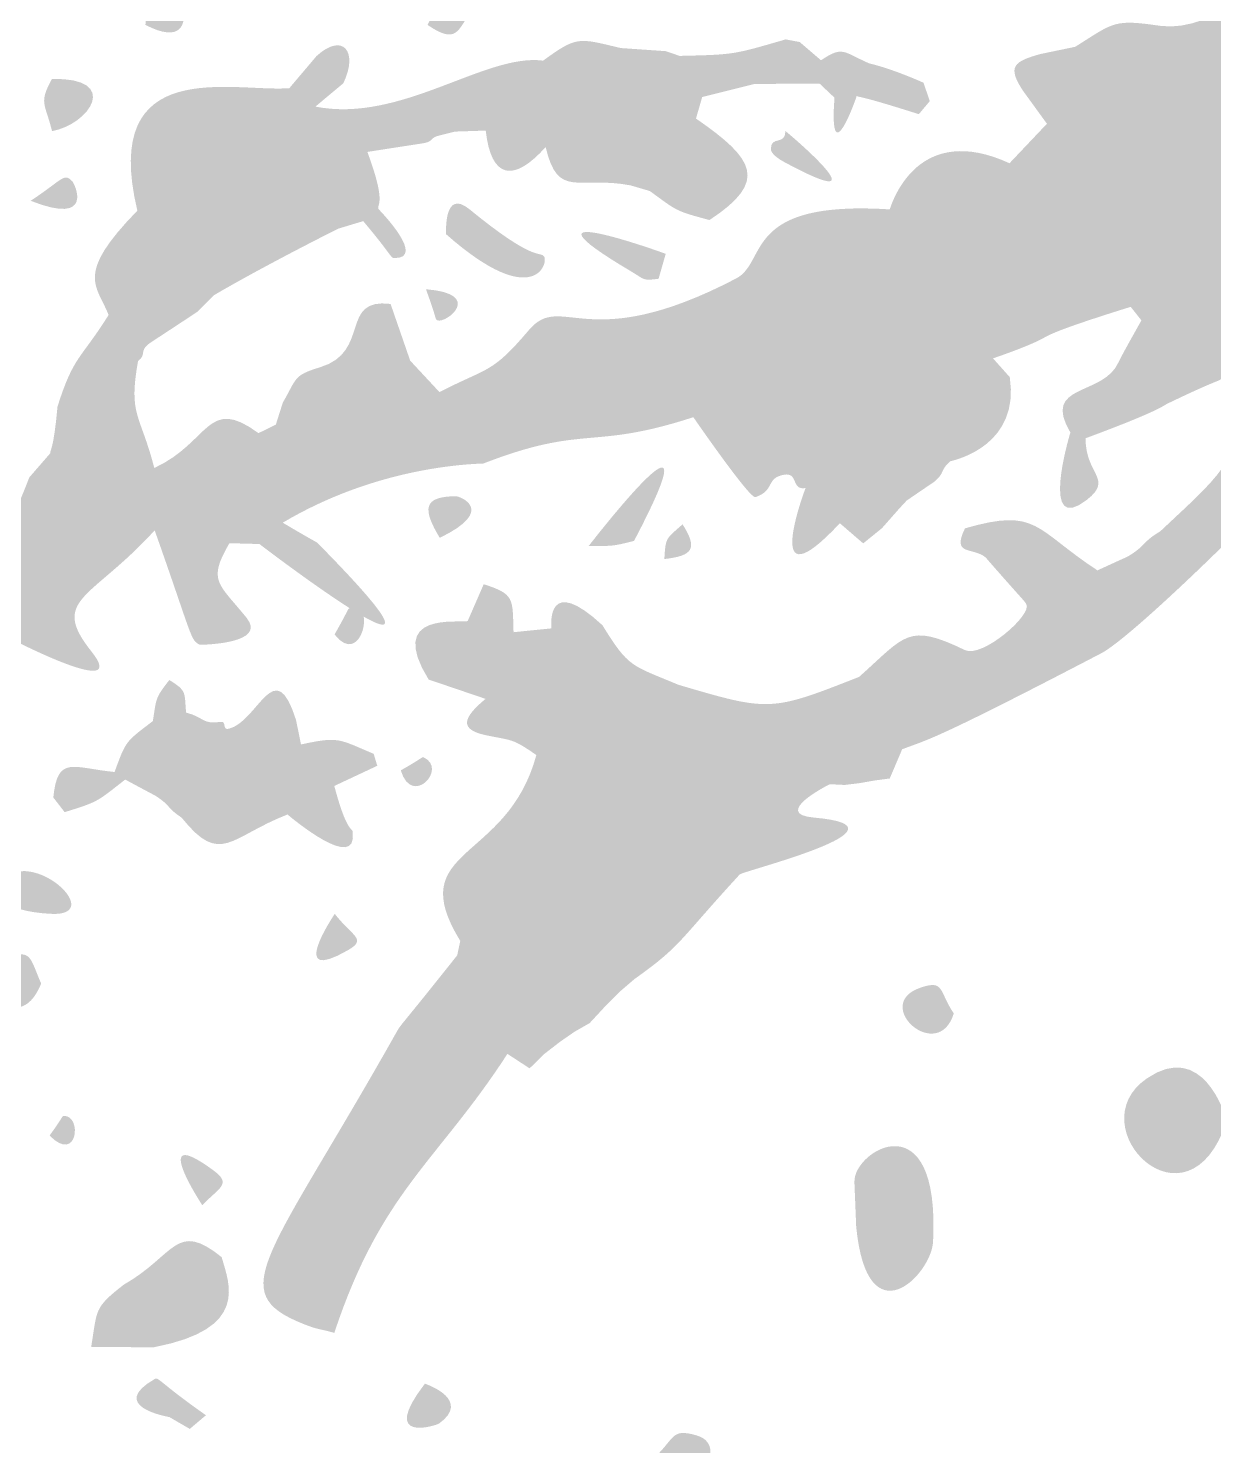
# Model space of a CAD drawing. Header units: millimetres. Extents: x 1296 to 1509, y 27 to 134.
# Drawn here: x 1473.34 to 1486.34, y 76.28 to 91.82 of the extents above; entities that cross this region are included whole.
import ezdxf

# ---------------------------------------------------------------- set-up
doc = ezdxf.new("R2010")
doc.units = ezdxf.units.MM

msp = doc.modelspace()

# ---------------------------------------------------------------- hatches: boundary and pattern name
at = {"true_color": 0x080808, "transparency": 33554687}
h = msp.add_hatch(color=18, dxfattribs=at)
edge = h.paths.add_edge_path(flags=0)
edge.add_spline(control_points=[(1493.546, 95.859), (1493.497, 95.761), (1493.332, 95.764), (1493.283, 95.667), (1493.135, 95.369), (1493.643, 94.684), (1492.83, 92.985), (1491.434, 92.619), (1491.567, 92.363), (1490.277, 91.723), (1490.243, 91.69), (1490.042, 91.489), (1489.895, 91.266), (1488.737, 90.268), (1488.877, 90.133), (1487.654, 89.248), (1487.654, 89.248), (1486.883, 89.064), (1486.883, 89.064), (1486.881, 89.063), (1486.883, 89.064), (1485.895, 88.364), (1485.895, 88.364), (1485.82, 88.144), (1485.82, 88.144), (1485.82, 88.144), (1485.857, 87.719), (1485.857, 87.719), (1485.782, 87.691), (1485.82, 87.655), (1484.934, 87.327), (1484.934, 87.327), (1484.767, 87.39), (1484.767, 87.39), (1484.444, 87.936), (1485.131, 87.78), (1485.296, 88.163), (1485.321, 88.221), (1485.526, 88.584), (1485.546, 88.62), (1485.546, 88.62), (1485.428, 88.768), (1485.428, 88.768), (1484.658, 88.528), (1484.554, 88.47), (1484.483, 88.432), (1484.441, 88.408), (1484.313, 88.338), (1483.919, 88.203), (1483.919, 88.203), (1483.461, 88.074), (1483.461, 88.074), (1482.978, 88.017), (1483.024, 87.968), (1482.608, 87.703), (1481.723, 87.142), (1481.559, 88.034), (1480.634, 87.558), (1479.509, 87.19), (1479.453, 87.485), (1478.332, 87.05), (1478.149, 87.043), (1477.149, 87.005), (1476.133, 86.401), (1476.117, 86.37), (1476.132, 86.39), (1475.878, 86.167), (1475.878, 86.167), (1475.548, 86.176), (1475.548, 86.176), (1475.548, 86.176), (1475.38, 86.331), (1475.38, 86.331), (1475.448, 86.937), (1475.563, 86.867), (1475.867, 87.383), (1475.867, 87.383), (1476.057, 87.476), (1476.057, 87.476), (1476.057, 87.476), (1476.134, 87.719), (1476.134, 87.719), (1476.288, 87.981), (1476.244, 88.016), (1476.541, 88.105), (1477.105, 88.274), (1476.749, 88.87), (1477.315, 88.8), (1477.315, 88.8), (1477.53, 88.178), (1477.53, 88.178), (1477.166, 87.802), (1476.811, 87.72), (1477.204, 87.547), (1477.363, 87.478), (1477.353, 87.551), (1477.851, 87.833), (1478.392, 88.112), (1478.422, 88.031), (1478.831, 88.513), (1479.198, 88.946), (1479.453, 88.216), (1481.103, 89.079), (1481.455, 89.263), (1481.167, 89.94), (1482.787, 89.837), (1483.539, 89.693), (1483.516, 89.853), (1484.1, 90.343), (1484.1, 90.343), (1484.51, 90.776), (1484.51, 90.776), (1484.884, 91.098), (1484.823, 91.13), (1484.821, 91.62), (1485.248, 91.89), (1485.242, 91.924), (1485.75, 91.85), (1486.352, 91.762), (1487.057, 92.479), (1487.365, 92.56), (1487.541, 92.474), (1487.512, 92.311), (1488.052, 92.501), (1488.597, 92.694), (1488.002, 92.757), (1487.585, 93.17), (1487.733, 93.739), (1487.655, 93.778), (1487.873, 93.868), (1488.504, 94.127), (1488.734, 94.178), (1488.836, 93.476), (1488.978, 92.498), (1489.017, 93.925), (1490.191, 94.666), (1490.254, 94.633), (1490.519, 94.494), (1491.013, 94.33), (1491.013, 94.33), (1491.174, 94.676), (1491.174, 94.676), (1491.174, 94.676), (1491.307, 94.733), (1491.307, 94.733), (1491.611, 95.009), (1491.615, 94.98), (1491.788, 95.383), (1492.519, 95.152), (1492.486, 95.434), (1492.847, 96.109), (1493.149, 96.673), (1493.52, 95.913), (1493.546, 95.859)], knot_values=[0, 0, 0, 0, 1, 1, 1, 2, 2, 2, 3, 3, 3, 4, 4, 4, 5, 5, 5, 6, 6, 6, 7, 7, 7, 8, 8, 8, 9, 9, 9, 10, 10, 10, 11, 11, 11, 12, 12, 12, 13, 13, 13, 14, 14, 14, 15, 15, 15, 16, 16, 16, 17, 17, 17, 18, 18, 18, 19, 19, 19, 20, 20, 20, 21, 21, 21, 22, 22, 22, 23, 23, 23, 24, 24, 24, 25, 25, 25, 26, 26, 26, 27, 27, 27, 28, 28, 28, 29, 29, 29, 30, 30, 30, 31, 31, 31, 32, 32, 32, 33, 33, 33, 34, 34, 34, 35, 35, 35, 36, 36, 36, 37, 37, 37, 38, 38, 38, 39, 39, 39, 40, 40, 40, 41, 41, 41, 42, 42, 42, 43, 43, 43, 44, 44, 44, 45, 45, 45, 46, 46, 46, 47, 47, 47, 48, 48, 48, 49, 49, 49, 50, 50, 50, 51, 51, 51, 51], degree=3, periodic=1)
h = msp.add_hatch(color=18, dxfattribs=at)
edge = h.paths.add_edge_path(flags=0)
edge.add_spline(control_points=[(1474.628, 91.86), (1474.655, 92.372), (1474.629, 92.379), (1474.657, 92.413), (1474.908, 92.703), (1475.413, 91.451), (1474.628, 91.86)], knot_values=[0, 0, 0, 0, 1, 1, 1, 2, 2, 2, 2], degree=3, periodic=1)
h = msp.add_hatch(color=18, dxfattribs=at)
edge = h.paths.add_edge_path(flags=0)
edge.add_spline(control_points=[(1480.54, 92.339), (1480.625, 92.549), (1480.598, 92.642), (1480.834, 92.538), (1480.877, 92.519), (1481.197, 92.38), (1481.286, 92.161), (1481.309, 92.103), (1481.182, 91.601), (1480.54, 92.339)], knot_values=[0, 0, 0, 0, 1, 1, 1, 2, 2, 2, 3, 3, 3, 3], degree=3, periodic=1)
h = msp.add_hatch(color=18, dxfattribs=at)
edge = h.paths.add_edge_path(flags=0)
edge.add_spline(control_points=[(1478.198, 92.001), (1478.049, 91.816), (1478.052, 91.633), (1477.72, 91.86), (1477.881, 92.181), (1477.959, 92.264), (1478.198, 92.001)], knot_values=[0, 0, 0, 0, 1, 1, 1, 2, 2, 2, 2], degree=3, periodic=1)
h = msp.add_hatch(color=18, dxfattribs=at)
edge = h.paths.add_edge_path(flags=0)
edge.add_spline(control_points=[(1476.504, 91.519), (1476.797, 91.785), (1476.963, 91.562), (1476.797, 91.22), (1476.797, 91.22), (1476.504, 91.519), (1476.504, 91.519)], knot_values=[0, 0, 0, 0, 1, 1, 1, 2, 2, 2, 2], degree=3, periodic=1)
h = msp.add_hatch(color=18, dxfattribs=at)
edge = h.paths.add_edge_path(flags=0)
edge.add_spline(control_points=[(1479.839, 91.606), (1479.839, 91.606), (1479.7, 91.459), (1479.7, 91.459), (1479.131, 91.266), (1479.172, 91.185), (1479.122, 91.172), (1479.122, 91.172), (1478.987, 91.468), (1478.987, 91.468), (1479.363, 91.742), (1479.374, 91.716), (1479.839, 91.606)], knot_values=[0, 0, 0, 0, 1, 1, 1, 2, 2, 2, 3, 3, 3, 4, 4, 4, 4], degree=3, periodic=1)
h = msp.add_hatch(color=18, dxfattribs=at)
edge = h.paths.add_edge_path(flags=0)
edge.add_spline(control_points=[(1478.987, 91.468), (1478.987, 91.468), (1479.122, 91.172), (1479.122, 91.172), (1479.43, 90.348), (1479.82, 90.711), (1480.038, 90.329), (1480.079, 90.258), (1479.905, 90.172), (1479.946, 90.1), (1479.371, 90.21), (1479.15, 89.942), (1479.015, 90.52), (1478.706, 90.732), (1478.726, 90.774), (1478.358, 90.701), (1478.358, 90.701), (1478.022, 90.69), (1478.022, 90.69), (1478.022, 90.69), (1477.843, 90.645), (1477.843, 90.645), (1477.751, 90.625), (1477.783, 90.586), (1477.693, 90.566), (1477.643, 90.556), (1477.647, 90.559), (1477.061, 90.467), (1476.515, 90.404), (1476.502, 90.268), (1476.036, 90.582), (1476.17, 90.612), (1476.141, 90.619), (1476.453, 90.837), (1476.453, 90.837), (1476.491, 90.964), (1476.491, 90.964), (1477.432, 90.778), (1478.351, 91.552), (1478.987, 91.468)], knot_values=[0, 0, 0, 0, 1, 1, 1, 2, 2, 2, 3, 3, 3, 4, 4, 4, 5, 5, 5, 6, 6, 6, 7, 7, 7, 8, 8, 8, 9, 9, 9, 10, 10, 10, 11, 11, 11, 12, 12, 12, 13, 13, 13, 13], degree=3, periodic=1)
h = msp.add_hatch(color=18, dxfattribs=at)
edge = h.paths.add_edge_path(flags=0)
edge.add_spline(control_points=[(1479.839, 91.606), (1479.839, 91.606), (1480.332, 91.572), (1480.332, 91.572), (1480.152, 91.092), (1480.424, 90.957), (1480.004, 90.677), (1479.98, 90.739), (1479.76, 91.32), (1479.7, 91.459), (1479.7, 91.459), (1479.839, 91.606), (1479.839, 91.606)], knot_values=[0, 0, 0, 0, 1, 1, 1, 2, 2, 2, 3, 3, 3, 4, 4, 4, 4], degree=3, periodic=1)
h = msp.add_hatch(color=18, dxfattribs=at)
edge = h.paths.add_edge_path(flags=0)
edge.add_spline(control_points=[(1480.332, 91.572), (1480.332, 91.572), (1480.483, 91.52), (1480.483, 91.52), (1480.477, 91.231), (1480.533, 91.278), (1480.731, 91.069), (1480.731, 91.069), (1480.663, 90.833), (1480.663, 90.833), (1480.694, 90.406), (1480.817, 90.201), (1480.811, 89.72), (1480.425, 89.823), (1480.458, 89.82), (1480.157, 90.038), (1480.39, 90.396), (1480.372, 90.473), (1480.004, 90.677), (1480.424, 90.957), (1480.152, 91.092), (1480.332, 91.572)], knot_values=[0, 0, 0, 0, 1, 1, 1, 2, 2, 2, 3, 3, 3, 4, 4, 4, 5, 5, 5, 6, 6, 6, 7, 7, 7, 7], degree=3, periodic=1)
h = msp.add_hatch(color=18, dxfattribs=at)
edge = h.paths.add_edge_path(flags=0)
edge.add_spline(control_points=[(1481.646, 91.701), (1481.8, 91.485), (1481.767, 91.473), (1481.982, 91.346), (1481.982, 91.346), (1482.017, 91.217), (1482.017, 91.217), (1482.017, 91.217), (1481.305, 91.212), (1481.305, 91.212), (1481.305, 91.212), (1480.731, 91.069), (1480.731, 91.069), (1480.533, 91.278), (1480.477, 91.231), (1480.483, 91.52), (1481.093, 91.534), (1481.073, 91.535), (1481.646, 91.701)], knot_values=[0, 0, 0, 0, 1, 1, 1, 2, 2, 2, 3, 3, 3, 4, 4, 4, 5, 5, 5, 6, 6, 6, 6], degree=3, periodic=1)
h = msp.add_hatch(color=18, dxfattribs=at)
edge = h.paths.add_edge_path(flags=0)
edge.add_spline(control_points=[(1481.646, 91.701), (1481.646, 91.701), (1481.8, 91.672), (1481.8, 91.672), (1481.8, 91.672), (1482.033, 91.472), (1482.033, 91.472), (1482.033, 91.472), (1481.982, 91.346), (1481.982, 91.346), (1481.767, 91.473), (1481.8, 91.485), (1481.646, 91.701)], knot_values=[0, 0, 0, 0, 1, 1, 1, 2, 2, 2, 3, 3, 3, 4, 4, 4, 4], degree=3, periodic=1)
h = msp.add_hatch(color=18, dxfattribs=at)
edge = h.paths.add_edge_path(flags=0)
edge.add_spline(control_points=[(1482.033, 91.472), (1482.274, 91.632), (1482.271, 91.567), (1482.561, 91.438), (1482.486, 91.137), (1482.495, 91.16), (1482.486, 91.137), (1482.47, 91.093), (1482.445, 91.137), (1482.424, 91.08), (1482.424, 91.08), (1482.181, 91.062), (1482.181, 91.062), (1482.181, 91.062), (1482.017, 91.217), (1482.017, 91.217), (1482.017, 91.217), (1481.982, 91.346), (1481.982, 91.346), (1481.982, 91.346), (1482.033, 91.472), (1482.033, 91.472)], knot_values=[0, 0, 0, 0, 1, 1, 1, 2, 2, 2, 3, 3, 3, 4, 4, 4, 5, 5, 5, 6, 6, 6, 7, 7, 7, 7], degree=3, periodic=1)
h = msp.add_hatch(color=18, dxfattribs=at)
edge = h.paths.add_edge_path(flags=0)
edge.add_spline(control_points=[(1484.821, 91.62), (1484.823, 91.13), (1484.884, 91.098), (1484.51, 90.776), (1484.51, 90.776), (1484.246, 91.14), (1484.246, 91.14), (1484.42, 91.304), (1484.433, 91.28), (1484.437, 91.54), (1484.437, 91.54), (1484.821, 91.62), (1484.821, 91.62)], knot_values=[0, 0, 0, 0, 1, 1, 1, 2, 2, 2, 3, 3, 3, 4, 4, 4, 4], degree=3, periodic=1)
h = msp.add_hatch(color=18, dxfattribs=at)
edge = h.paths.add_edge_path(flags=0)
edge.add_spline(control_points=[(1476.205, 91.166), (1476.205, 91.166), (1476.491, 90.964), (1476.491, 90.964), (1476.491, 90.964), (1476.453, 90.837), (1476.453, 90.837), (1476.141, 90.619), (1476.17, 90.612), (1476.036, 90.582), (1475.715, 90.496), (1475.733, 90.516), (1475.715, 90.496), (1475.233, 89.949), (1475.224, 89.982), (1474.539, 89.823), (1474.127, 91.545), (1475.595, 91.118), (1476.205, 91.166)], knot_values=[0, 0, 0, 0, 1, 1, 1, 2, 2, 2, 3, 3, 3, 4, 4, 4, 5, 5, 5, 6, 6, 6, 6], degree=3, periodic=1)
msp.add_hatch(color=18, dxfattribs=at).paths.add_polyline_path([(1476.504, 91.519), (1476.797, 91.22), (1476.491, 90.964), (1476.205, 91.166)], flags=0)
h = msp.add_hatch(color=18, dxfattribs=at)
edge = h.paths.add_edge_path(flags=0)
edge.add_spline(control_points=[(1479.7, 91.459), (1479.76, 91.32), (1479.98, 90.739), (1480.004, 90.677), (1480.372, 90.473), (1480.39, 90.396), (1480.157, 90.038), (1480.157, 90.038), (1479.946, 90.1), (1479.946, 90.1), (1479.905, 90.172), (1480.079, 90.258), (1480.038, 90.329), (1479.82, 90.711), (1479.43, 90.348), (1479.122, 91.172), (1479.172, 91.185), (1479.131, 91.266), (1479.7, 91.459)], knot_values=[0, 0, 0, 0, 1, 1, 1, 2, 2, 2, 3, 3, 3, 4, 4, 4, 5, 5, 5, 6, 6, 6, 6], degree=3, periodic=1)
h = msp.add_hatch(color=18, dxfattribs=at)
edge = h.paths.add_edge_path(flags=0)
edge.add_spline(control_points=[(1482.561, 91.438), (1482.811, 91.38), (1483.111, 91.246), (1483.157, 91.226), (1483.157, 91.226), (1483.226, 91.024), (1483.226, 91.024), (1483.226, 91.024), (1483.106, 90.881), (1483.106, 90.881), (1482.46, 91.086), (1482.478, 91.06), (1482.424, 91.08), (1482.445, 91.137), (1482.47, 91.093), (1482.486, 91.137), (1482.495, 91.16), (1482.486, 91.137), (1482.561, 91.438)], knot_values=[0, 0, 0, 0, 1, 1, 1, 2, 2, 2, 3, 3, 3, 4, 4, 4, 5, 5, 5, 6, 6, 6, 6], degree=3, periodic=1)
h = msp.add_hatch(color=18, dxfattribs=at)
edge = h.paths.add_edge_path(flags=0)
edge.add_spline(control_points=[(1484.437, 91.54), (1484.433, 91.28), (1484.42, 91.304), (1484.246, 91.14), (1484.073, 91.404), (1484.147, 91.459), (1484.437, 91.54)], knot_values=[0, 0, 0, 0, 1, 1, 1, 2, 2, 2, 2], degree=3, periodic=1)
h = msp.add_hatch(color=18, dxfattribs=at)
edge = h.paths.add_edge_path(flags=0)
edge.add_spline(control_points=[(1486.011, 91.075), (1485.653, 91.017), (1485.905, 91.488), (1486.043, 91.319), (1486.056, 91.304), (1486.043, 91.319), (1486.011, 91.075)], knot_values=[0, 0, 0, 0, 1, 1, 1, 2, 2, 2, 2], degree=3, periodic=1)
h = msp.add_hatch(color=18, dxfattribs=at)
edge = h.paths.add_edge_path(flags=0)
edge.add_spline(control_points=[(1473.603, 91.267), (1474.364, 91.285), (1474.016, 90.77), (1473.604, 90.695), (1473.525, 91.012), (1473.457, 91), (1473.603, 91.267)], knot_values=[0, 0, 0, 0, 1, 1, 1, 2, 2, 2, 2], degree=3, periodic=1)
h = msp.add_hatch(color=18, dxfattribs=at)
edge = h.paths.add_edge_path(flags=0)
edge.add_spline(control_points=[(1482.181, 91.062), (1482.181, 91.062), (1482.424, 91.08), (1482.424, 91.08), (1482.422, 91.06), (1482.116, 90.201), (1482.181, 91.062)], knot_values=[0, 0, 0, 0, 1, 1, 1, 2, 2, 2, 2], degree=3, periodic=1)
h = msp.add_hatch(color=18, dxfattribs=at)
edge = h.paths.add_edge_path(flags=0)
edge.add_spline(control_points=[(1478.358, 90.701), (1478.726, 90.774), (1478.706, 90.732), (1479.015, 90.52), (1478.662, 90.127), (1478.417, 90.172), (1478.358, 90.701)], knot_values=[0, 0, 0, 0, 1, 1, 1, 2, 2, 2, 2], degree=3, periodic=1)
h = msp.add_hatch(color=18, dxfattribs=at)
edge = h.paths.add_edge_path(flags=0)
edge.add_spline(control_points=[(1480.663, 90.833), (1481.303, 90.39), (1481.462, 90.147), (1480.811, 89.72), (1480.817, 90.201), (1480.694, 90.406), (1480.663, 90.833)], knot_values=[0, 0, 0, 0, 1, 1, 1, 2, 2, 2, 2], degree=3, periodic=1)
h = msp.add_hatch(color=18, dxfattribs=at)
edge = h.paths.add_edge_path(flags=0)
edge.add_spline(control_points=[(1484.1, 90.343), (1483.516, 89.853), (1483.539, 89.693), (1482.787, 89.837), (1482.823, 89.945), (1483.109, 90.798), (1484.1, 90.343)], knot_values=[0, 0, 0, 0, 1, 1, 1, 2, 2, 2, 2], degree=3, periodic=1)
h = msp.add_hatch(color=18, dxfattribs=at)
edge = h.paths.add_edge_path(flags=0)
edge.add_spline(control_points=[(1481.644, 90.695), (1481.667, 90.681), (1482.781, 89.737), (1481.636, 90.353), (1481.483, 90.435), (1481.484, 90.487), (1481.484, 90.504), (1481.488, 90.649), (1481.64, 90.533), (1481.644, 90.695)], knot_values=[0, 0, 0, 0, 1, 1, 1, 2, 2, 2, 3, 3, 3, 3], degree=3, periodic=1)
h = msp.add_hatch(color=18, dxfattribs=at)
edge = h.paths.add_edge_path(flags=0)
edge.add_spline(control_points=[(1476.036, 90.582), (1476.502, 90.268), (1476.515, 90.404), (1477.061, 90.467), (1477.269, 89.904), (1477.169, 89.903), (1477.18, 89.843), (1477.18, 89.843), (1477.015, 89.708), (1477.015, 89.708), (1477.015, 89.708), (1476.743, 89.626), (1476.743, 89.626), (1476.543, 90.402), (1475.971, 89.702), (1475.256, 89.304), (1475.185, 89.257), (1474.65, 88.908), (1474.354, 88.729), (1474.354, 88.729), (1474.224, 88.679), (1474.224, 88.679), (1474.095, 89.01), (1473.847, 89.113), (1474.539, 89.823), (1475.224, 89.982), (1475.233, 89.949), (1475.715, 90.496), (1475.733, 90.516), (1475.715, 90.496), (1476.036, 90.582)], knot_values=[0, 0, 0, 0, 1, 1, 1, 2, 2, 2, 3, 3, 3, 4, 4, 4, 5, 5, 5, 6, 6, 6, 7, 7, 7, 8, 8, 8, 9, 9, 9, 10, 10, 10, 10], degree=3, periodic=1)
h = msp.add_hatch(color=18, dxfattribs=at)
edge = h.paths.add_edge_path(flags=0)
edge.add_spline(control_points=[(1476.743, 89.626), (1476.632, 89.571), (1475.899, 89.201), (1475.376, 88.894), (1475.376, 88.894), (1475.269, 89.067), (1475.269, 89.067), (1475.269, 89.067), (1475.256, 89.304), (1475.256, 89.304), (1475.971, 89.702), (1476.543, 90.402), (1476.743, 89.626)], knot_values=[0, 0, 0, 0, 1, 1, 1, 2, 2, 2, 3, 3, 3, 4, 4, 4, 4], degree=3, periodic=1)
h = msp.add_hatch(color=18, dxfattribs=at)
edge = h.paths.add_edge_path(flags=0)
edge.add_spline(control_points=[(1473.37, 89.931), (1473.725, 90.166), (1473.731, 90.241), (1473.825, 90.146), (1473.854, 90.118), (1474.074, 89.651), (1473.37, 89.931)], knot_values=[0, 0, 0, 0, 1, 1, 1, 2, 2, 2, 2], degree=3, periodic=1)
h = msp.add_hatch(color=18, dxfattribs=at)
edge = h.paths.add_edge_path(flags=0)
edge.add_spline(control_points=[(1477.924, 89.564), (1477.923, 89.594), (1477.899, 90.068), (1478.18, 89.838), (1478.881, 89.264), (1478.937, 89.378), (1478.993, 89.326), (1479.058, 89.266), (1478.9, 88.703), (1477.924, 89.564)], knot_values=[0, 0, 0, 0, 1, 1, 1, 2, 2, 2, 3, 3, 3, 3], degree=3, periodic=1)
h = msp.add_hatch(color=18, dxfattribs=at)
edge = h.paths.add_edge_path(flags=0)
edge.add_spline(control_points=[(1480.331, 89.349), (1480.331, 89.349), (1480.253, 89.076), (1480.253, 89.076), (1480.074, 89.051), (1480.097, 89.071), (1479.958, 89.153), (1478.541, 89.993), (1480.301, 89.363), (1480.331, 89.349)], knot_values=[0, 0, 0, 0, 1, 1, 1, 2, 2, 2, 3, 3, 3, 3], degree=3, periodic=1)
h = msp.add_hatch(color=18, dxfattribs=at)
edge = h.paths.add_edge_path(flags=0)
edge.add_spline(control_points=[(1477.18, 89.843), (1477.211, 89.811), (1477.707, 89.298), (1477.356, 89.303), (1477.314, 89.304), (1477.331, 89.333), (1477.015, 89.708), (1477.015, 89.708), (1477.18, 89.843), (1477.18, 89.843)], knot_values=[0, 0, 0, 0, 1, 1, 1, 2, 2, 2, 3, 3, 3, 3], degree=3, periodic=1)
h = msp.add_hatch(color=18, dxfattribs=at)
edge = h.paths.add_edge_path(flags=0)
edge.add_spline(control_points=[(1475.256, 89.304), (1475.256, 89.304), (1475.269, 89.067), (1475.269, 89.067), (1475.269, 89.067), (1475.376, 88.894), (1475.376, 88.894), (1475.376, 88.894), (1475.199, 88.715), (1475.199, 88.715), (1474.704, 88.388), (1474.706, 88.392), (1474.665, 88.362), (1474.561, 88.287), (1474.641, 88.242), (1474.547, 88.174), (1474.543, 88.478), (1474.525, 88.447), (1474.354, 88.729), (1474.65, 88.908), (1475.185, 89.257), (1475.256, 89.304)], knot_values=[0, 0, 0, 0, 1, 1, 1, 2, 2, 2, 3, 3, 3, 4, 4, 4, 5, 5, 5, 6, 6, 6, 7, 7, 7, 7], degree=3, periodic=1)
h = msp.add_hatch(color=18, dxfattribs=at)
edge = h.paths.add_edge_path(flags=0)
edge.add_spline(control_points=[(1486.883, 89.064), (1487.021, 88.462), (1486.799, 88.215), (1487.393, 88.149), (1487.393, 88.149), (1487.613, 88.139), (1487.613, 88.139), (1487.359, 87.272), (1487.388, 87.272), (1486.836, 86.552), (1486.743, 86.432), (1485.419, 85.124), (1485.098, 84.965), (1484.547, 85.204), (1484.763, 85.374), (1485.064, 85.878), (1485.404, 86.035), (1485.379, 86.02), (1485.404, 86.035), (1485.597, 86.151), (1485.549, 86.185), (1485.753, 86.307), (1485.753, 86.307), (1486.039, 86.575), (1486.039, 86.575), (1486.637, 87.14), (1486.549, 87.196), (1486.698, 87.989), (1486.576, 88.147), (1486.562, 88.066), (1486.414, 87.973), (1486.374, 87.944), (1486.372, 87.966), (1485.857, 87.719), (1485.857, 87.719), (1485.82, 88.144), (1485.82, 88.144), (1485.82, 88.144), (1485.895, 88.364), (1485.895, 88.364), (1486.883, 89.064), (1486.881, 89.063), (1486.883, 89.064)], knot_values=[0, 0, 0, 0, 1, 1, 1, 2, 2, 2, 3, 3, 3, 4, 4, 4, 5, 5, 5, 6, 6, 6, 7, 7, 7, 8, 8, 8, 9, 9, 9, 10, 10, 10, 11, 11, 11, 12, 12, 12, 13, 13, 13, 14, 14, 14, 14], degree=3, periodic=1)
h = msp.add_hatch(color=18, dxfattribs=at)
edge = h.paths.add_edge_path(flags=0)
edge.add_spline(control_points=[(1477.703, 88.961), (1478.343, 88.912), (1477.926, 88.582), (1477.828, 88.62), (1477.801, 88.631), (1477.828, 88.62), (1477.703, 88.961)], knot_values=[0, 0, 0, 0, 1, 1, 1, 2, 2, 2, 2], degree=3, periodic=1)
h = msp.add_hatch(color=18, dxfattribs=at)
edge = h.paths.add_edge_path(flags=0)
edge.add_spline(control_points=[(1474.224, 88.679), (1474.224, 88.679), (1474.354, 88.729), (1474.354, 88.729), (1474.525, 88.447), (1474.543, 88.478), (1474.547, 88.174), (1474.438, 87.573), (1474.572, 87.597), (1474.725, 87.001), (1474.446, 86.837), (1474.544, 86.778), (1474.326, 86.522), (1474.314, 86.508), (1474.318, 86.515), (1473.355, 86.898), (1473.355, 86.898), (1473.584, 87.162), (1473.584, 87.162), (1473.65, 87.228), (1473.784, 87.182), (1473.851, 87.248), (1473.984, 87.381), (1473.938, 87.487), (1473.929, 87.507), (1473.852, 87.683), (1473.735, 87.512), (1473.664, 87.675), (1473.843, 88.239), (1473.913, 88.183), (1474.224, 88.679)], knot_values=[0, 0, 0, 0, 1, 1, 1, 2, 2, 2, 3, 3, 3, 4, 4, 4, 5, 5, 5, 6, 6, 6, 7, 7, 7, 8, 8, 8, 9, 9, 9, 10, 10, 10, 10], degree=3, periodic=1)
h = msp.add_hatch(color=18, dxfattribs=at)
edge = h.paths.add_edge_path(flags=0)
edge.add_spline(control_points=[(1477.53, 88.178), (1477.53, 88.178), (1477.851, 87.833), (1477.851, 87.833), (1477.353, 87.551), (1477.363, 87.478), (1477.204, 87.547), (1476.811, 87.72), (1477.166, 87.802), (1477.53, 88.178)], knot_values=[0, 0, 0, 0, 1, 1, 1, 2, 2, 2, 3, 3, 3, 3], degree=3, periodic=1)
h = msp.add_hatch(color=18, dxfattribs=at)
edge = h.paths.add_edge_path(flags=0)
edge.add_spline(control_points=[(1483.919, 88.203), (1483.919, 88.203), (1484.103, 87.997), (1484.103, 87.997), (1484.214, 87.263), (1483.539, 87.096), (1483.452, 87.075), (1483.452, 87.075), (1483.326, 87.341), (1483.326, 87.341), (1483.533, 87.691), (1483.607, 87.674), (1483.461, 88.074), (1483.461, 88.074), (1483.919, 88.203), (1483.919, 88.203)], knot_values=[0, 0, 0, 0, 1, 1, 1, 2, 2, 2, 3, 3, 3, 4, 4, 4, 5, 5, 5, 5], degree=3, periodic=1)
h = msp.add_hatch(color=18, dxfattribs=at)
edge = h.paths.add_edge_path(flags=0)
edge.add_spline(control_points=[(1479.488, 86.147), (1479.513, 86.179), (1480.943, 88.028), (1479.984, 86.201), (1479.728, 86.136), (1479.744, 86.147), (1479.488, 86.147)], knot_values=[0, 0, 0, 0, 1, 1, 1, 2, 2, 2, 2], degree=3, periodic=1)
h = msp.add_hatch(color=18, dxfattribs=at)
edge = h.paths.add_edge_path(flags=0)
edge.add_spline(control_points=[(1483.461, 88.074), (1483.607, 87.674), (1483.533, 87.691), (1483.326, 87.341), (1482.789, 87.099), (1482.454, 86.942), (1482.973, 86.644), (1482.973, 86.644), (1482.896, 86.561), (1482.896, 86.561), (1482.896, 86.561), (1482.702, 86.341), (1482.702, 86.341), (1482.702, 86.341), (1482.496, 86.174), (1482.496, 86.174), (1482.496, 86.174), (1482.24, 86.395), (1482.24, 86.395), (1482.393, 86.805), (1482.262, 86.965), (1481.864, 86.781), (1481.704, 86.752), (1481.789, 86.956), (1481.628, 86.927), (1481.423, 86.889), (1481.533, 86.755), (1481.314, 86.681), (1481.255, 86.661), (1480.684, 87.485), (1480.634, 87.558), (1481.559, 88.034), (1481.723, 87.142), (1482.608, 87.703), (1483.024, 87.968), (1482.978, 88.017), (1483.461, 88.074)], knot_values=[0, 0, 0, 0, 1, 1, 1, 2, 2, 2, 3, 3, 3, 4, 4, 4, 5, 5, 5, 6, 6, 6, 7, 7, 7, 8, 8, 8, 9, 9, 9, 10, 10, 10, 11, 11, 11, 12, 12, 12, 12], degree=3, periodic=1)
h = msp.add_hatch(color=18, dxfattribs=at)
edge = h.paths.add_edge_path(flags=0)
edge.add_spline(control_points=[(1475.867, 87.383), (1475.563, 86.867), (1475.448, 86.937), (1475.38, 86.331), (1475.033, 86.416), (1475.057, 86.365), (1474.729, 86.317), (1474.038, 85.557), (1473.575, 85.568), (1474.035, 84.99), (1474.471, 84.443), (1473.165, 85.12), (1473.097, 85.156), (1473.097, 85.156), (1472.891, 84.681), (1472.891, 84.681), (1472.049, 84.137), (1472.519, 83.821), (1471.939, 83.001), (1471.939, 83.001), (1471.385, 83.003), (1471.385, 83.003), (1471.449, 83.405), (1471.612, 83.308), (1471.745, 83.684), (1471.965, 84.31), (1471.674, 84.369), (1471.986, 84.975), (1471.986, 84.975), (1472.647, 85.777), (1472.647, 85.777), (1473.1, 86.291), (1473.107, 86.268), (1473.355, 86.898), (1474.318, 86.515), (1474.314, 86.508), (1474.326, 86.522), (1474.544, 86.778), (1474.446, 86.837), (1474.725, 87.001), (1475.339, 87.285), (1475.3, 87.801), (1475.867, 87.383)], knot_values=[0, 0, 0, 0, 1, 1, 1, 2, 2, 2, 3, 3, 3, 4, 4, 4, 5, 5, 5, 6, 6, 6, 7, 7, 7, 8, 8, 8, 9, 9, 9, 10, 10, 10, 11, 11, 11, 12, 12, 12, 13, 13, 13, 14, 14, 14, 14], degree=3, periodic=1)
h = msp.add_hatch(color=18, dxfattribs=at)
edge = h.paths.add_edge_path(flags=0)
edge.add_spline(control_points=[(1473.664, 87.675), (1473.735, 87.512), (1473.852, 87.683), (1473.929, 87.507), (1473.938, 87.487), (1473.984, 87.381), (1473.851, 87.248), (1473.784, 87.182), (1473.65, 87.228), (1473.584, 87.162), (1473.582, 87.203), (1473.621, 87.195), (1473.664, 87.675)], knot_values=[0, 0, 0, 0, 1, 1, 1, 2, 2, 2, 3, 3, 3, 4, 4, 4, 4], degree=3, periodic=1)
h = msp.add_hatch(color=18, dxfattribs=at)
edge = h.paths.add_edge_path(flags=0)
edge.add_spline(control_points=[(1484.767, 87.39), (1484.767, 87.39), (1484.934, 87.327), (1484.934, 87.327), (1484.93, 86.927), (1485.243, 86.881), (1484.947, 86.651), (1484.431, 86.25), (1484.749, 87.332), (1484.767, 87.39)], knot_values=[0, 0, 0, 0, 1, 1, 1, 2, 2, 2, 3, 3, 3, 3], degree=3, periodic=1)
h = msp.add_hatch(color=18, dxfattribs=at)
edge = h.paths.add_edge_path(flags=0)
edge.add_spline(control_points=[(1483.326, 87.341), (1483.326, 87.341), (1483.452, 87.075), (1483.452, 87.075), (1483.337, 86.98), (1483.395, 86.95), (1483.281, 86.855), (1483.257, 86.836), (1483.281, 86.855), (1482.973, 86.644), (1482.454, 86.942), (1482.789, 87.099), (1483.326, 87.341)], knot_values=[0, 0, 0, 0, 1, 1, 1, 2, 2, 2, 3, 3, 3, 4, 4, 4, 4], degree=3, periodic=1)
h = msp.add_hatch(color=18, dxfattribs=at)
edge = h.paths.add_edge_path(flags=0)
edge.add_spline(control_points=[(1481.864, 86.781), (1482.262, 86.965), (1482.393, 86.805), (1482.24, 86.395), (1481.369, 85.462), (1481.849, 86.74), (1481.864, 86.781)], knot_values=[0, 0, 0, 0, 1, 1, 1, 2, 2, 2, 2], degree=3, periodic=1)
h = msp.add_hatch(color=18, dxfattribs=at)
edge = h.paths.add_edge_path(flags=0)
edge.add_spline(control_points=[(1477.854, 86.235), (1477.664, 86.551), (1477.669, 86.69), (1478.034, 86.691), (1478.072, 86.691), (1478.483, 86.539), (1477.854, 86.235)], knot_values=[0, 0, 0, 0, 1, 1, 1, 2, 2, 2, 2], degree=3, periodic=1)
h = msp.add_hatch(color=18, dxfattribs=at)
edge = h.paths.add_edge_path(flags=0)
edge.add_spline(control_points=[(1483.612, 86.339), (1484.412, 86.571), (1484.374, 86.329), (1485.064, 85.878), (1484.763, 85.374), (1484.547, 85.204), (1485.098, 84.965), (1483.228, 83.99), (1483.217, 84.03), (1482.923, 83.916), (1482.44, 84.064), (1482.46, 84.056), (1482.439, 84.067), (1482.85, 84.278), (1482.811, 84.439), (1482.451, 84.71), (1482.959, 85.162), (1482.983, 85.309), (1483.611, 85.004), (1483.8, 84.912), (1484.354, 85.392), (1484.284, 85.508), (1484.255, 85.555), (1484.251, 85.546), (1483.837, 86.021), (1483.837, 86.021), (1483.612, 86.339), (1483.612, 86.339)], knot_values=[0, 0, 0, 0, 1, 1, 1, 2, 2, 2, 3, 3, 3, 4, 4, 4, 5, 5, 5, 6, 6, 6, 7, 7, 7, 8, 8, 8, 9, 9, 9, 9], degree=3, periodic=1)
h = msp.add_hatch(color=18, dxfattribs=at)
edge = h.paths.add_edge_path(flags=0)
edge.add_spline(control_points=[(1474.729, 86.317), (1475.057, 86.365), (1475.033, 86.416), (1475.38, 86.331), (1475.38, 86.331), (1475.548, 86.176), (1475.548, 86.176), (1475.307, 85.76), (1475.425, 85.741), (1475.736, 85.359), (1475.967, 85.075), (1475.273, 85.063), (1475.226, 85.062), (1475.119, 85.11), (1475.147, 85.137), (1474.729, 86.317)], knot_values=[0, 0, 0, 0, 1, 1, 1, 2, 2, 2, 3, 3, 3, 4, 4, 4, 5, 5, 5, 5], degree=3, periodic=1)
h = msp.add_hatch(color=18, dxfattribs=at)
edge = h.paths.add_edge_path(flags=0)
edge.add_spline(control_points=[(1476.133, 86.401), (1476.524, 86.169), (1476.499, 86.195), (1476.524, 86.169), (1478.472, 84.191), (1475.918, 86.134), (1475.878, 86.167), (1476.132, 86.39), (1476.117, 86.37), (1476.133, 86.401)], knot_values=[0, 0, 0, 0, 1, 1, 1, 2, 2, 2, 3, 3, 3, 3], degree=3, periodic=1)
h = msp.add_hatch(color=18, dxfattribs=at)
edge = h.paths.add_edge_path(flags=0)
edge.add_spline(control_points=[(1480.516, 86.383), (1480.69, 86.109), (1480.621, 86.038), (1480.316, 86.002), (1480.33, 86.248), (1480.335, 86.222), (1480.516, 86.383)], knot_values=[0, 0, 0, 0, 1, 1, 1, 2, 2, 2, 2], degree=3, periodic=1)
h = msp.add_hatch(color=18, dxfattribs=at)
edge = h.paths.add_edge_path(flags=0)
edge.add_spline(control_points=[(1483.612, 86.339), (1483.612, 86.339), (1483.837, 86.021), (1483.837, 86.021), (1483.696, 86.137), (1483.462, 86.034), (1483.612, 86.339)], knot_values=[0, 0, 0, 0, 1, 1, 1, 2, 2, 2, 2], degree=3, periodic=1)
h = msp.add_hatch(color=18, dxfattribs=at)
edge = h.paths.add_edge_path(flags=0)
edge.add_spline(control_points=[(1479.638, 85.276), (1479.638, 85.276), (1479.346, 85.008), (1479.346, 85.008), (1479.346, 85.008), (1479.078, 85.242), (1479.078, 85.242), (1479.074, 85.288), (1479.029, 85.842), (1479.638, 85.276)], knot_values=[0, 0, 0, 0, 1, 1, 1, 2, 2, 2, 3, 3, 3, 3], degree=3, periodic=1)
h = msp.add_hatch(color=18, dxfattribs=at)
edge = h.paths.add_edge_path(flags=0)
edge.add_spline(control_points=[(1478.336, 85.726), (1478.678, 85.617), (1478.651, 85.571), (1478.663, 85.2), (1478.379, 85.191), (1478.389, 85.164), (1478.16, 85.322), (1478.16, 85.322), (1478.336, 85.726), (1478.336, 85.726)], knot_values=[0, 0, 0, 0, 1, 1, 1, 2, 2, 2, 3, 3, 3, 3], degree=3, periodic=1)
h = msp.add_hatch(color=18, dxfattribs=at)
edge = h.paths.add_edge_path(flags=0)
edge.add_spline(control_points=[(1476.701, 85.175), (1476.866, 85.464), (1476.842, 85.455), (1476.866, 85.464), (1477.167, 85.572), (1476.999, 84.791), (1476.701, 85.175)], knot_values=[0, 0, 0, 0, 1, 1, 1, 2, 2, 2, 2], degree=3, periodic=1)
h = msp.add_hatch(color=18, dxfattribs=at)
edge = h.paths.add_edge_path(flags=0)
edge.add_spline(control_points=[(1478.16, 85.322), (1478.389, 85.164), (1478.379, 85.191), (1478.663, 85.2), (1478.663, 85.2), (1479.078, 85.242), (1479.078, 85.242), (1479.078, 85.242), (1479.346, 85.008), (1479.346, 85.008), (1479.421, 84.618), (1479.348, 84.394), (1481.46, 83.714), (1481.344, 83.493), (1481.334, 83.522), (1481.005, 83.162), (1480.856, 84.175), (1480.426, 83.453), (1479.486, 83.064), (1478.797, 82.778), (1479.814, 84.091), (1479.009, 84.161), (1479.009, 84.161), (1478.839, 84.334), (1478.839, 84.334), (1478.839, 84.334), (1478.356, 84.469), (1478.356, 84.469), (1478.356, 84.469), (1477.732, 84.681), (1477.732, 84.681), (1477.265, 85.435), (1478.059, 85.296), (1478.16, 85.322)], knot_values=[0, 0, 0, 0, 1, 1, 1, 2, 2, 2, 3, 3, 3, 4, 4, 4, 5, 5, 5, 6, 6, 6, 7, 7, 7, 8, 8, 8, 9, 9, 9, 10, 10, 10, 11, 11, 11, 11], degree=3, periodic=1)
h = msp.add_hatch(color=18, dxfattribs=at)
edge = h.paths.add_edge_path(flags=0)
edge.add_spline(control_points=[(1479.638, 85.276), (1479.927, 84.806), (1479.955, 84.84), (1480.469, 84.624), (1481.47, 84.328), (1481.48, 84.328), (1482.451, 84.71), (1482.811, 84.439), (1482.85, 84.278), (1482.439, 84.067), (1482.362, 84.035), (1482.37, 84.045), (1481.46, 83.714), (1479.348, 84.394), (1479.421, 84.618), (1479.346, 85.008), (1479.346, 85.008), (1479.638, 85.276), (1479.638, 85.276)], knot_values=[0, 0, 0, 0, 1, 1, 1, 2, 2, 2, 3, 3, 3, 4, 4, 4, 5, 5, 5, 6, 6, 6, 6], degree=3, periodic=1)
h = msp.add_hatch(color=18, dxfattribs=at)
edge = h.paths.add_edge_path(flags=0)
edge.add_spline(control_points=[(1475.073, 84.319), (1475.284, 84.263), (1475.24, 84.188), (1475.458, 84.217), (1475.518, 84.225), (1475.467, 84.122), (1475.542, 84.141), (1475.868, 84.223), (1476.046, 84.98), (1476.279, 84.236), (1475.444, 83.61), (1475.115, 83.262), (1475.025, 83.166), (1474.858, 83.276), (1474.912, 83.291), (1474.751, 83.398), (1474.725, 83.415), (1474.751, 83.398), (1474.406, 83.584), (1474.74, 83.809), (1474.744, 83.792), (1474.887, 84.184), (1474.887, 84.184), (1475.073, 84.319), (1475.073, 84.319)], knot_values=[0, 0, 0, 0, 1, 1, 1, 2, 2, 2, 3, 3, 3, 4, 4, 4, 5, 5, 5, 6, 6, 6, 7, 7, 7, 8, 8, 8, 8], degree=3, periodic=1)
h = msp.add_hatch(color=18, dxfattribs=at)
edge = h.paths.add_edge_path(flags=0)
edge.add_spline(control_points=[(1474.89, 84.676), (1475.084, 84.554), (1475.054, 84.549), (1475.073, 84.319), (1475.073, 84.319), (1474.887, 84.184), (1474.887, 84.184), (1474.887, 84.184), (1474.709, 84.225), (1474.709, 84.225), (1474.75, 84.478), (1474.731, 84.473), (1474.89, 84.676)], knot_values=[0, 0, 0, 0, 1, 1, 1, 2, 2, 2, 3, 3, 3, 4, 4, 4, 4], degree=3, periodic=1)
h = msp.add_hatch(color=18, dxfattribs=at)
edge = h.paths.add_edge_path(flags=0)
edge.add_spline(control_points=[(1478.356, 84.469), (1478.356, 84.469), (1478.839, 84.334), (1478.839, 84.334), (1478.839, 84.334), (1479.009, 84.161), (1479.009, 84.161), (1479.009, 84.161), (1478.913, 83.853), (1478.913, 83.853), (1478.647, 84.037), (1478.656, 84.009), (1478.362, 84.07), (1478.058, 84.133), (1478.112, 84.266), (1478.356, 84.469)], knot_values=[0, 0, 0, 0, 1, 1, 1, 2, 2, 2, 3, 3, 3, 4, 4, 4, 5, 5, 5, 5], degree=3, periodic=1)
h = msp.add_hatch(color=18, dxfattribs=at)
edge = h.paths.add_edge_path(flags=0)
edge.add_spline(control_points=[(1474.709, 84.225), (1474.709, 84.225), (1474.887, 84.184), (1474.887, 84.184), (1474.744, 83.792), (1474.74, 83.809), (1474.406, 83.584), (1474.406, 83.584), (1474.289, 83.667), (1474.289, 83.667), (1474.416, 84.009), (1474.403, 83.993), (1474.709, 84.225)], knot_values=[0, 0, 0, 0, 1, 1, 1, 2, 2, 2, 3, 3, 3, 4, 4, 4, 4], degree=3, periodic=1)
h = msp.add_hatch(color=18, dxfattribs=at)
edge = h.paths.add_edge_path(flags=0)
edge.add_spline(control_points=[(1476.279, 84.236), (1476.279, 84.236), (1476.333, 83.969), (1476.333, 83.969), (1476.333, 83.969), (1476.313, 83.843), (1476.313, 83.843), (1476.313, 83.843), (1476.296, 83.707), (1476.296, 83.707), (1476.194, 83.459), (1476.216, 83.474), (1476.185, 83.201), (1475.552, 82.955), (1475.454, 82.63), (1475.025, 83.166), (1475.115, 83.262), (1475.444, 83.61), (1476.279, 84.236)], knot_values=[0, 0, 0, 0, 1, 1, 1, 2, 2, 2, 3, 3, 3, 4, 4, 4, 5, 5, 5, 6, 6, 6, 6], degree=3, periodic=1)
h = msp.add_hatch(color=18, dxfattribs=at)
edge = h.paths.add_edge_path(flags=0)
edge.add_spline(control_points=[(1479.009, 84.161), (1479.814, 84.091), (1478.797, 82.778), (1479.486, 83.064), (1480.426, 83.453), (1480.856, 84.175), (1481.005, 83.162), (1480.841, 82.931), (1480.763, 82.822), (1478.596, 80.576), (1477.829, 79.391), (1477.215, 79.076), (1476.698, 77.516), (1476.518, 77.568), (1476.532, 77.545), (1476.357, 77.615), (1475.48, 77.966), (1475.979, 78.325), (1477.387, 80.826), (1477.428, 80.9), (1477.436, 80.888), (1478.045, 81.656), (1478.411, 81.687), (1478.885, 81.926), (1479.682, 82.48), (1479.102, 82.809), (1479.04, 82.772), (1478.507, 82.347), (1478.228, 82.125), (1478.299, 82.088), (1478.079, 81.814), (1477.443, 82.853), (1478.592, 82.659), (1478.913, 83.853), (1478.913, 83.853), (1479.009, 84.161), (1479.009, 84.161)], knot_values=[0, 0, 0, 0, 1, 1, 1, 2, 2, 2, 3, 3, 3, 4, 4, 4, 5, 5, 5, 6, 6, 6, 7, 7, 7, 8, 8, 8, 9, 9, 9, 10, 10, 10, 11, 11, 11, 12, 12, 12, 12], degree=3, periodic=1)
h = msp.add_hatch(color=18, dxfattribs=at)
edge = h.paths.add_edge_path(flags=0)
edge.add_spline(control_points=[(1476.333, 83.969), (1476.747, 84.058), (1476.737, 84.033), (1477.13, 83.866), (1477.13, 83.866), (1477.169, 83.735), (1477.169, 83.735), (1477.169, 83.735), (1476.698, 83.514), (1476.698, 83.514), (1476.698, 83.514), (1476.296, 83.707), (1476.296, 83.707), (1476.296, 83.707), (1476.313, 83.843), (1476.313, 83.843), (1476.313, 83.843), (1476.333, 83.969), (1476.333, 83.969)], knot_values=[0, 0, 0, 0, 1, 1, 1, 2, 2, 2, 3, 3, 3, 4, 4, 4, 5, 5, 5, 6, 6, 6, 6], degree=3, periodic=1)
h = msp.add_hatch(color=18, dxfattribs=at)
edge = h.paths.add_edge_path(flags=0)
edge.add_spline(control_points=[(1482.439, 84.067), (1482.46, 84.056), (1482.44, 84.064), (1482.923, 83.916), (1482.923, 83.916), (1482.787, 83.596), (1482.787, 83.596), (1482.787, 83.596), (1482.622, 83.574), (1482.622, 83.574), (1482.622, 83.574), (1482.458, 83.545), (1482.458, 83.545), (1482.458, 83.545), (1482.293, 83.525), (1482.293, 83.525), (1482.293, 83.525), (1482.129, 83.533), (1482.129, 83.533), (1482.1, 83.518), (1481.49, 83.208), (1481.956, 83.167), (1483.129, 83.065), (1481.178, 82.583), (1481.142, 82.543), (1480.46, 81.801), (1480.509, 81.767), (1479.99, 81.397), (1479.99, 81.397), (1479.826, 81.257), (1479.826, 81.257), (1479.826, 81.257), (1479.661, 81.09), (1479.661, 81.09), (1479.661, 81.09), (1479.497, 80.913), (1479.497, 80.913), (1479.497, 80.913), (1479.332, 80.819), (1479.332, 80.819), (1479.332, 80.819), (1479.168, 80.705), (1479.168, 80.705), (1479.168, 80.705), (1479.003, 80.577), (1479.003, 80.577), (1479.003, 80.577), (1478.839, 80.417), (1478.839, 80.417), (1478.839, 80.417), (1478.596, 80.576), (1478.596, 80.576), (1480.763, 82.822), (1480.841, 82.931), (1481.005, 83.162), (1481.334, 83.522), (1481.344, 83.493), (1481.46, 83.714), (1482.37, 84.045), (1482.362, 84.035), (1482.439, 84.067)], knot_values=[0, 0, 0, 0, 1, 1, 1, 2, 2, 2, 3, 3, 3, 4, 4, 4, 5, 5, 5, 6, 6, 6, 7, 7, 7, 8, 8, 8, 9, 9, 9, 10, 10, 10, 11, 11, 11, 12, 12, 12, 13, 13, 13, 14, 14, 14, 15, 15, 15, 16, 16, 16, 17, 17, 17, 18, 18, 18, 19, 19, 19, 20, 20, 20, 20], degree=3, periodic=1)
h = msp.add_hatch(color=18, dxfattribs=at)
edge = h.paths.add_edge_path(flags=0)
edge.add_spline(control_points=[(1474.289, 83.667), (1474.289, 83.667), (1474.406, 83.584), (1474.406, 83.584), (1474.099, 83.345), (1474.117, 83.341), (1473.742, 83.227), (1473.742, 83.227), (1473.618, 83.387), (1473.618, 83.387), (1473.664, 83.856), (1473.831, 83.712), (1474.289, 83.667)], knot_values=[0, 0, 0, 0, 1, 1, 1, 2, 2, 2, 3, 3, 3, 4, 4, 4, 4], degree=3, periodic=1)
h = msp.add_hatch(color=18, dxfattribs=at)
edge = h.paths.add_edge_path(flags=0)
edge.add_spline(control_points=[(1477.427, 83.685), (1477.679, 83.827), (1477.658, 83.836), (1477.679, 83.827), (1477.945, 83.703), (1477.548, 83.275), (1477.427, 83.685)], knot_values=[0, 0, 0, 0, 1, 1, 1, 2, 2, 2, 2], degree=3, periodic=1)
h = msp.add_hatch(color=18, dxfattribs=at)
edge = h.paths.add_edge_path(flags=0)
edge.add_spline(control_points=[(1476.296, 83.707), (1476.296, 83.707), (1476.698, 83.514), (1476.698, 83.514), (1476.833, 83.005), (1476.893, 83.056), (1476.899, 83.013), (1476.959, 82.552), (1476.23, 83.163), (1476.185, 83.201), (1476.216, 83.474), (1476.194, 83.459), (1476.296, 83.707)], knot_values=[0, 0, 0, 0, 1, 1, 1, 2, 2, 2, 3, 3, 3, 4, 4, 4, 4], degree=3, periodic=1)
h = msp.add_hatch(color=18, dxfattribs=at)
edge = h.paths.add_edge_path(flags=0)
edge.add_spline(control_points=[(1479.802, 82.557), (1480.003, 82.831), (1480.138, 83.16), (1480.097, 82.826), (1480.093, 82.794), (1480.097, 82.826), (1479.802, 82.557)], knot_values=[0, 0, 0, 0, 1, 1, 1, 2, 2, 2, 2], degree=3, periodic=1)
h = msp.add_hatch(color=18, dxfattribs=at)
edge = h.paths.add_edge_path(flags=0)
edge.add_spline(control_points=[(1472.964, 82.333), (1473.221, 83.014), (1474.279, 82.067), (1473.58, 82.112), (1473.07, 82.144), (1473.082, 82.291), (1472.964, 82.333)], knot_values=[0, 0, 0, 0, 1, 1, 1, 2, 2, 2, 2], degree=3, periodic=1)
h = msp.add_hatch(color=18, dxfattribs=at)
edge = h.paths.add_edge_path(flags=0)
edge.add_spline(control_points=[(1479.682, 82.48), (1478.885, 81.926), (1478.411, 81.687), (1478.045, 81.656), (1478.045, 81.656), (1478.079, 81.814), (1478.079, 81.814), (1478.299, 82.088), (1478.228, 82.125), (1478.507, 82.347), (1479.04, 82.772), (1479.102, 82.809), (1479.682, 82.48)], knot_values=[0, 0, 0, 0, 1, 1, 1, 2, 2, 2, 3, 3, 3, 4, 4, 4, 4], degree=3, periodic=1)
h = msp.add_hatch(color=18, dxfattribs=at)
edge = h.paths.add_edge_path(flags=0)
edge.add_spline(control_points=[(1476.703, 82.111), (1476.899, 81.86), (1477.061, 81.836), (1476.846, 81.712), (1476.176, 81.326), (1476.684, 82.083), (1476.703, 82.111)], knot_values=[0, 0, 0, 0, 1, 1, 1, 2, 2, 2, 2], degree=3, periodic=1)
h = msp.add_hatch(color=18, dxfattribs=at)
edge = h.paths.add_edge_path(flags=0)
edge.add_spline(control_points=[(1473.485, 81.346), (1473.209, 80.681), (1472.689, 81.487), (1473.108, 81.633), (1473.383, 81.729), (1473.363, 81.624), (1473.485, 81.346)], knot_values=[0, 0, 0, 0, 1, 1, 1, 2, 2, 2, 2], degree=3, periodic=1)
h = msp.add_hatch(color=18, dxfattribs=at)
edge = h.paths.add_edge_path(flags=0)
edge.add_spline(control_points=[(1483.489, 81.02), (1483.318, 80.459), (1482.581, 81.116), (1483.124, 81.302), (1483.392, 81.394), (1483.324, 81.258), (1483.489, 81.02)], knot_values=[0, 0, 0, 0, 1, 1, 1, 2, 2, 2, 2], degree=3, periodic=1)
h = msp.add_hatch(color=18, dxfattribs=at)
edge = h.paths.add_edge_path(flags=0)
edge.add_spline(control_points=[(1486.483, 79.845), (1486.058, 78.54), (1484.836, 79.779), (1485.606, 80.307), (1486.214, 80.725), (1486.459, 79.922), (1486.483, 79.845)], knot_values=[0, 0, 0, 0, 1, 1, 1, 2, 2, 2, 2], degree=3, periodic=1)
h = msp.add_hatch(color=18, dxfattribs=at)
edge = h.paths.add_edge_path(flags=0)
edge.add_spline(control_points=[(1482.419, 78.684), (1482.401, 79.142), (1482.4, 79.139), (1482.4, 79.179), (1482.397, 79.52), (1483.341, 80.085), (1483.262, 78.516), (1483.244, 78.154), (1482.539, 77.432), (1482.419, 78.684)], knot_values=[0, 0, 0, 0, 1, 1, 1, 2, 2, 2, 3, 3, 3, 3], degree=3, periodic=1)
h = msp.add_hatch(color=18, dxfattribs=at)
edge = h.paths.add_edge_path(flags=0)
edge.add_spline(control_points=[(1473.577, 79.68), (1473.734, 79.896), (1473.712, 79.896), (1473.734, 79.896), (1473.935, 79.903), (1473.886, 79.365), (1473.577, 79.68)], knot_values=[0, 0, 0, 0, 1, 1, 1, 2, 2, 2, 2], degree=3, periodic=1)
h = msp.add_hatch(color=18, dxfattribs=at)
edge = h.paths.add_edge_path(flags=0)
edge.add_spline(control_points=[(1475.251, 78.916), (1475.234, 78.943), (1474.661, 79.818), (1475.364, 79.305), (1475.581, 79.147), (1475.443, 79.118), (1475.251, 78.916)], knot_values=[0, 0, 0, 0, 1, 1, 1, 2, 2, 2, 2], degree=3, periodic=1)
h = msp.add_hatch(color=18, dxfattribs=at)
edge = h.paths.add_edge_path(flags=0)
edge.add_spline(control_points=[(1474.389, 78.044), (1474.957, 78.368), (1474.959, 78.754), (1475.463, 78.347), (1475.55, 78.045), (1475.765, 77.559), (1474.727, 77.36), (1474.589, 77.75), (1474.701, 77.789), (1474.389, 78.044)], knot_values=[0, 0, 0, 0, 1, 1, 1, 2, 2, 2, 3, 3, 3, 3], degree=3, periodic=1)
h = msp.add_hatch(color=18, dxfattribs=at)
edge = h.paths.add_edge_path(flags=0)
edge.add_spline(control_points=[(1474.389, 78.044), (1474.701, 77.789), (1474.589, 77.75), (1474.727, 77.36), (1474.701, 77.356), (1474.725, 77.358), (1474.033, 77.363), (1474.101, 77.773), (1474.059, 77.787), (1474.389, 78.044)], knot_values=[0, 0, 0, 0, 1, 1, 1, 2, 2, 2, 3, 3, 3, 3], degree=3, periodic=1)
h = msp.add_hatch(color=18, dxfattribs=at)
edge = h.paths.add_edge_path(flags=0)
edge.add_spline(control_points=[(1475.291, 76.613), (1475.291, 76.613), (1475.114, 76.463), (1475.114, 76.463), (1475.114, 76.463), (1474.89, 76.593), (1474.89, 76.593), (1474.855, 76.599), (1474.217, 76.715), (1474.727, 77.009), (1474.775, 77.036), (1474.767, 76.981), (1475.291, 76.613)], knot_values=[0, 0, 0, 0, 1, 1, 1, 2, 2, 2, 3, 3, 3, 4, 4, 4, 4], degree=3, periodic=1)
h = msp.add_hatch(color=18, dxfattribs=at)
edge = h.paths.add_edge_path(flags=0)
edge.add_spline(control_points=[(1477.691, 76.959), (1477.726, 76.947), (1478.2, 76.779), (1477.847, 76.522), (1477.817, 76.501), (1477.18, 76.295), (1477.691, 76.959)], knot_values=[0, 0, 0, 0, 1, 1, 1, 2, 2, 2, 2], degree=3, periodic=1)
h = msp.add_hatch(color=18, dxfattribs=at)
edge = h.paths.add_edge_path(flags=0)
edge.add_spline(control_points=[(1480.227, 76.167), (1480.436, 76.374), (1480.4, 76.468), (1480.666, 76.393), (1481.119, 76.266), (1480.458, 75.502), (1480.227, 76.167)], knot_values=[0, 0, 0, 0, 1, 1, 1, 2, 2, 2, 2], degree=3, periodic=1)

doc.saveas('drawing.dxf')
